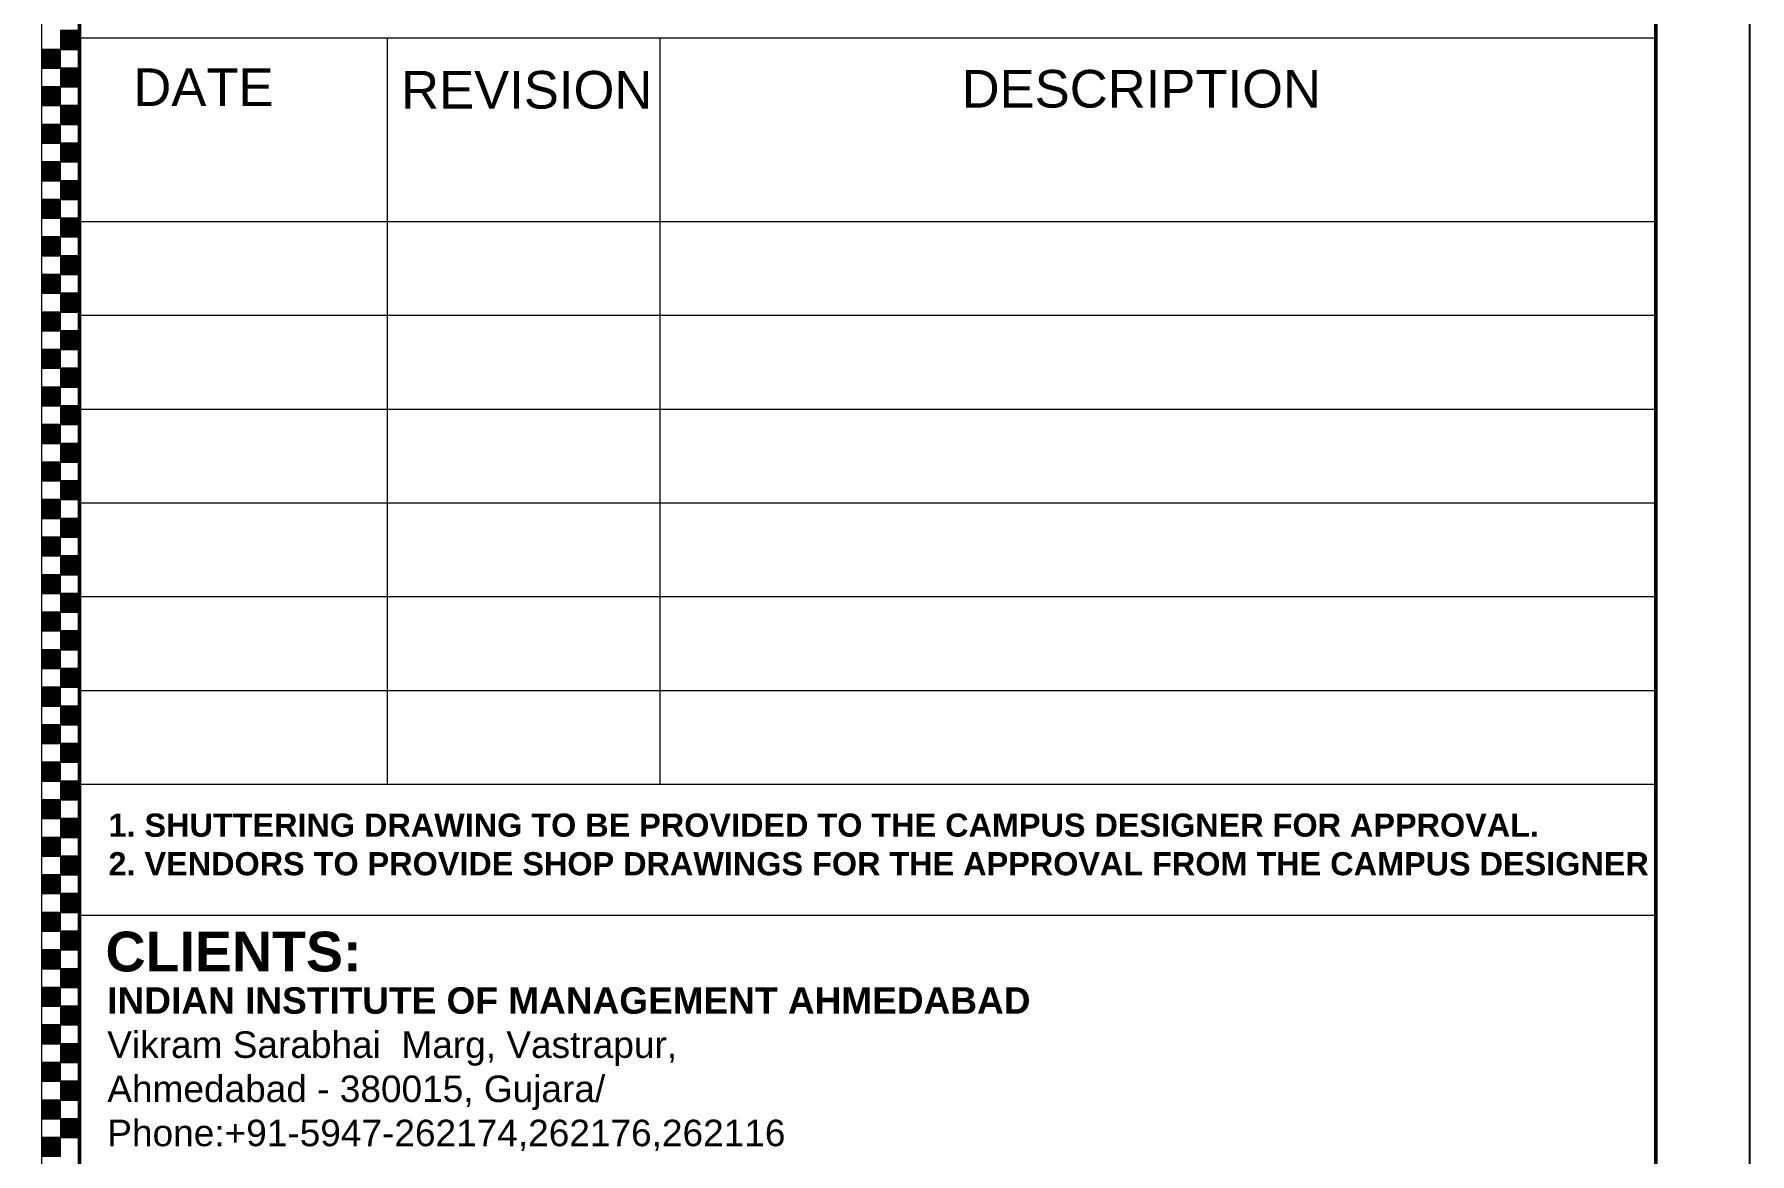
# Model space of a CAD drawing. Extents: x -200722 to 834823, y -494970 to 88783.
# Drawn here: x 327616 to 340413, y 5876 to 14229 of the extents above; entities that cross this region are included whole.
import ezdxf

# ---------------------------------------------------------------- set-up
doc = ezdxf.new("R2010")
doc.units = 0
doc.header["$LTSCALE"] = 100
doc.header["$MEASUREMENT"] = 0
doc.layers.get('0').update_dxf_attribs({"linetype": 'CONTINUOUS'})
doc.layers.add('9_TITLE TEXT', color=7, linetype='CONTINUOUS', lineweight=20)
doc.styles.add('SANSSERIF', font='SAS_____.pfb', dxfattribs={"height": 325})
doc.styles.add('TITLES', font='arial.ttf')

# ---------------------------------------------------------------- blocks, each defined once
blk = doc.blocks.new('TITLE CHAIN')
at = {"layer": '9_TITLE TEXT'}
h = blk.add_hatch(color=256, dxfattribs=at)
h.dxf.hatch_style = 1
h.paths.add_polyline_path([(1, -356.625), (2, -356.625), (2, -355.625), (1, -355.625)])
h = blk.add_hatch(color=256, dxfattribs=at)
h.dxf.hatch_style = 1
h.paths.add_polyline_path([(0, -357.625), (1, -357.625), (1, -356.625), (0, -356.625)])
h = blk.add_hatch(color=256, dxfattribs=at)
h.dxf.hatch_style = 1
h.paths.add_polyline_path([(1, -358.625), (2, -358.625), (2, -357.625), (1, -357.625)])
h = blk.add_hatch(color=256, dxfattribs=at)
h.dxf.hatch_style = 1
h.paths.add_polyline_path([(0, -359.625), (1, -359.625), (1, -358.625), (0, -358.625)])
h = blk.add_hatch(color=256, dxfattribs=at)
h.dxf.hatch_style = 1
h.paths.add_polyline_path([(1, -360.625), (2, -360.625), (2, -359.625), (1, -359.625)])
h = blk.add_hatch(color=256, dxfattribs=at)
h.dxf.hatch_style = 1
h.paths.add_polyline_path([(0, -361.625), (1, -361.625), (1, -360.625), (0, -360.625)])
h = blk.add_hatch(color=256, dxfattribs=at)
h.dxf.hatch_style = 1
h.paths.add_polyline_path([(1, -362.625), (2, -362.625), (2, -361.625), (1, -361.625)])
h = blk.add_hatch(color=256, dxfattribs=at)
h.dxf.hatch_style = 1
h.paths.add_polyline_path([(0, -363.625), (1, -363.625), (1, -362.625), (0, -362.625)])
h = blk.add_hatch(color=256, dxfattribs=at)
h.dxf.hatch_style = 1
h.paths.add_polyline_path([(1, -364.625), (2, -364.625), (2, -363.625), (1, -363.625)])
h = blk.add_hatch(color=256, dxfattribs=at)
h.dxf.hatch_style = 1
h.paths.add_polyline_path([(0, -365.625), (1, -365.625), (1, -364.625), (0, -364.625)])
h = blk.add_hatch(color=256, dxfattribs=at)
h.dxf.hatch_style = 1
h.paths.add_polyline_path([(1, -366.625), (2, -366.625), (2, -365.625), (1, -365.625)])
h = blk.add_hatch(color=256, dxfattribs=at)
h.dxf.hatch_style = 1
h.paths.add_polyline_path([(0, -367.625), (1, -367.625), (1, -366.625), (0, -366.625)])
h = blk.add_hatch(color=256, dxfattribs=at)
h.dxf.hatch_style = 1
h.paths.add_polyline_path([(1, -368.625), (2, -368.625), (2, -367.625), (1, -367.625)])
h = blk.add_hatch(color=256, dxfattribs=at)
h.dxf.hatch_style = 1
h.paths.add_polyline_path([(0, -369.625), (1, -369.625), (1, -368.625), (0, -368.625)])
h = blk.add_hatch(color=256, dxfattribs=at)
h.dxf.hatch_style = 1
h.paths.add_polyline_path([(1, -370.625), (2, -370.625), (2, -369.625), (1, -369.625)])
h = blk.add_hatch(color=256, dxfattribs=at)
h.dxf.hatch_style = 1
h.paths.add_polyline_path([(0, -371.625), (1, -371.625), (1, -370.625), (0, -370.625)])
h = blk.add_hatch(color=256, dxfattribs=at)
h.dxf.hatch_style = 1
h.paths.add_polyline_path([(1, -372.625), (2, -372.625), (2, -371.625), (1, -371.625)])
h = blk.add_hatch(color=256, dxfattribs=at)
h.dxf.hatch_style = 1
h.paths.add_polyline_path([(0, -373.625), (1, -373.625), (1, -372.625), (0, -372.625)])
h = blk.add_hatch(color=256, dxfattribs=at)
h.dxf.hatch_style = 1
h.paths.add_polyline_path([(1, -374.625), (2, -374.625), (2, -373.625), (1, -373.625)])
h = blk.add_hatch(color=256, dxfattribs=at)
h.dxf.hatch_style = 1
h.paths.add_polyline_path([(0, -375.625), (1, -375.625), (1, -374.625), (0, -374.625)])
h = blk.add_hatch(color=256, dxfattribs=at)
h.dxf.hatch_style = 1
h.paths.add_polyline_path([(1, -376.625), (2, -376.625), (2, -375.625), (1, -375.625)])
h = blk.add_hatch(color=256, dxfattribs=at)
h.dxf.hatch_style = 1
h.paths.add_polyline_path([(0, -377.625), (1, -377.625), (1, -376.625), (0, -376.625)])
h = blk.add_hatch(color=256, dxfattribs=at)
h.dxf.hatch_style = 1
h.paths.add_polyline_path([(1, -378.625), (2, -378.625), (2, -377.625), (1, -377.625)])
h = blk.add_hatch(color=256, dxfattribs=at)
h.dxf.hatch_style = 1
h.paths.add_polyline_path([(0, -379.625), (1, -379.625), (1, -378.625), (0, -378.625)])
h = blk.add_hatch(color=256, dxfattribs=at)
h.dxf.hatch_style = 1
h.paths.add_polyline_path([(1, -380.625), (2, -380.625), (2, -379.625), (1, -379.625)])
h = blk.add_hatch(color=256, dxfattribs=at)
h.dxf.hatch_style = 1
h.paths.add_polyline_path([(0, -381.625), (1, -381.625), (1, -380.625), (0, -380.625)])
h = blk.add_hatch(color=256, dxfattribs=at)
h.dxf.hatch_style = 1
h.paths.add_polyline_path([(1, -382.625), (2, -382.625), (2, -381.625), (1, -381.625)])
h = blk.add_hatch(color=256, dxfattribs=at)
h.dxf.hatch_style = 1
h.paths.add_polyline_path([(0, -383.625), (1, -383.625), (1, -382.625), (0, -382.625)])
h = blk.add_hatch(color=256, dxfattribs=at)
h.dxf.hatch_style = 1
h.paths.add_polyline_path([(1, -384.625), (2, -384.625), (2, -383.625), (1, -383.625)])
h = blk.add_hatch(color=256, dxfattribs=at)
h.dxf.hatch_style = 1
h.paths.add_polyline_path([(0, -385.625), (1, -385.625), (1, -384.625), (0, -384.625)])
h = blk.add_hatch(color=256, dxfattribs=at)
h.dxf.hatch_style = 1
h.paths.add_polyline_path([(1, -386.625), (2, -386.625), (2, -385.625), (1, -385.625)])
h = blk.add_hatch(color=256, dxfattribs=at)
h.dxf.hatch_style = 1
h.paths.add_polyline_path([(0, -387.625), (1, -387.625), (1, -386.625), (0, -386.625)])
h = blk.add_hatch(color=256, dxfattribs=at)
h.dxf.hatch_style = 1
h.paths.add_polyline_path([(1, -388.625), (2, -388.625), (2, -387.625), (1, -387.625)])
h = blk.add_hatch(color=256, dxfattribs=at)
h.dxf.hatch_style = 1
h.paths.add_polyline_path([(0, -389.625), (1, -389.625), (1, -388.625), (0, -388.625)])
h = blk.add_hatch(color=256, dxfattribs=at)
h.dxf.hatch_style = 1
h.paths.add_polyline_path([(1, -390.625), (2, -390.625), (2, -389.625), (1, -389.625)])
h = blk.add_hatch(color=256, dxfattribs=at)
h.dxf.hatch_style = 1
h.paths.add_polyline_path([(0, -391.625), (1, -391.625), (1, -390.625), (0, -390.625)])
h = blk.add_hatch(color=256, dxfattribs=at)
h.dxf.hatch_style = 1
h.paths.add_polyline_path([(1, -392.625), (2, -392.625), (2, -391.625), (1, -391.625)])
h = blk.add_hatch(color=256, dxfattribs=at)
h.dxf.hatch_style = 1
h.paths.add_polyline_path([(0, -393.625), (1, -393.625), (1, -392.625), (0, -392.625)])
h = blk.add_hatch(color=256, dxfattribs=at)
h.dxf.hatch_style = 1
h.paths.add_polyline_path([(1, -394.625), (2, -394.625), (2, -393.625), (1, -393.625)])
h = blk.add_hatch(color=256, dxfattribs=at)
h.dxf.hatch_style = 1
h.paths.add_polyline_path([(0, -395.625), (1, -395.625), (1, -394.625), (0, -394.625)])
h = blk.add_hatch(color=256, dxfattribs=at)
h.dxf.hatch_style = 1
h.paths.add_polyline_path([(1, -396.625), (2, -396.625), (2, -395.625), (1, -395.625)])
h = blk.add_hatch(color=256, dxfattribs=at)
h.dxf.hatch_style = 1
h.paths.add_polyline_path([(0, -397.625), (1, -397.625), (1, -396.625), (0, -396.625)])
h = blk.add_hatch(color=256, dxfattribs=at)
h.dxf.hatch_style = 1
h.paths.add_polyline_path([(1, -398.625), (2, -398.625), (2, -397.625), (1, -397.625)])
h = blk.add_hatch(color=256, dxfattribs=at)
h.dxf.hatch_style = 1
h.paths.add_polyline_path([(0, -399.625), (1, -399.625), (1, -398.625), (0, -398.625)])
h = blk.add_hatch(color=256, dxfattribs=at)
h.dxf.hatch_style = 1
h.paths.add_polyline_path([(1, -400.625), (2, -400.625), (2, -399.625), (1, -399.625)])
h = blk.add_hatch(color=256, dxfattribs=at)
h.dxf.hatch_style = 1
h.paths.add_polyline_path([(0, -401.625), (1, -401.625), (1, -400.625), (0, -400.625)])
h = blk.add_hatch(color=256, dxfattribs=at)
h.dxf.hatch_style = 1
h.paths.add_polyline_path([(1, -402.625), (2, -402.625), (2, -401.625), (1, -401.625)])
h = blk.add_hatch(color=256, dxfattribs=at)
h.dxf.hatch_style = 1
h.paths.add_polyline_path([(0, -403.625), (1, -403.625), (1, -402.625), (0, -402.625)])
h = blk.add_hatch(color=256, dxfattribs=at)
h.dxf.hatch_style = 1
h.paths.add_polyline_path([(1, -404.625), (2, -404.625), (2, -403.625), (1, -403.625)])
h = blk.add_hatch(color=256, dxfattribs=at)
h.dxf.hatch_style = 1
h.paths.add_polyline_path([(0, -405.625), (1, -405.625), (1, -404.625), (0, -404.625)])
h = blk.add_hatch(color=256, dxfattribs=at)
h.dxf.hatch_style = 1
h.paths.add_polyline_path([(1, -406.625), (2, -406.625), (2, -405.625), (1, -405.625)])
h = blk.add_hatch(color=256, dxfattribs=at)
h.dxf.hatch_style = 1
h.paths.add_polyline_path([(0, -407.625), (1, -407.625), (1, -406.625), (0, -406.625)])
h = blk.add_hatch(color=256, dxfattribs=at)
h.dxf.hatch_style = 1
h.paths.add_polyline_path([(1, -408.625), (2, -408.625), (2, -407.625), (1, -407.625)])
h = blk.add_hatch(color=256, dxfattribs=at)
h.dxf.hatch_style = 1
h.paths.add_polyline_path([(0, -409.625), (1, -409.625), (1, -408.625), (0, -408.625)])
h = blk.add_hatch(color=256, dxfattribs=at)
h.dxf.hatch_style = 1
h.paths.add_polyline_path([(1, -410.625), (2, -410.625), (2, -409.625), (1, -409.625)])
h = blk.add_hatch(color=256, dxfattribs=at)
h.dxf.hatch_style = 1
h.paths.add_polyline_path([(0, -411.625), (1, -411.625), (1, -410.625), (0, -410.625)])
h = blk.add_hatch(color=256, dxfattribs=at)
h.dxf.hatch_style = 1
h.paths.add_polyline_path([(1, -412.625), (2, -412.625), (2, -411.625), (1, -411.625)])
h = blk.add_hatch(color=256, dxfattribs=at)
h.dxf.hatch_style = 1
h.paths.add_polyline_path([(0, -413.625), (1, -413.625), (1, -412.625), (0, -412.625)])
h = blk.add_hatch(color=256, dxfattribs=at)
h.dxf.hatch_style = 1
h.paths.add_polyline_path([(1, -414.625), (2, -414.625), (2, -413.625), (1, -413.625)])
h = blk.add_hatch(color=256, dxfattribs=at)
h.dxf.hatch_style = 1
h.paths.add_polyline_path([(0, -415.625), (1, -415.625), (1, -414.625), (0, -414.625)])
for p, q in [((0, -584), (0, 0)), ((2, -584), (2, 0))]:
    blk.add_line(p, q, dxfattribs=at)
for points in [[(1, -356.625), (2, -356.625), (2, -355.625), (1, -355.625)], [(0, -357.625), (1, -357.625), (1, -356.625), (0, -356.625)], [(1, -358.625), (2, -358.625), (2, -357.625), (1, -357.625)], [(0, -359.625), (1, -359.625), (1, -358.625), (0, -358.625)], [(1, -360.625), (2, -360.625), (2, -359.625), (1, -359.625)], [(0, -361.625), (1, -361.625), (1, -360.625), (0, -360.625)], [(1, -362.625), (2, -362.625), (2, -361.625), (1, -361.625)], [(0, -363.625), (1, -363.625), (1, -362.625), (0, -362.625)], [(1, -364.625), (2, -364.625), (2, -363.625), (1, -363.625)], [(0, -365.625), (1, -365.625), (1, -364.625), (0, -364.625)], [(1, -366.625), (2, -366.625), (2, -365.625), (1, -365.625)], [(0, -367.625), (1, -367.625), (1, -366.625), (0, -366.625)], [(1, -368.625), (2, -368.625), (2, -367.625), (1, -367.625)], [(0, -369.625), (1, -369.625), (1, -368.625), (0, -368.625)], [(1, -370.625), (2, -370.625), (2, -369.625), (1, -369.625)], [(0, -371.625), (1, -371.625), (1, -370.625), (0, -370.625)], [(1, -372.625), (2, -372.625), (2, -371.625), (1, -371.625)], [(0, -373.625), (1, -373.625), (1, -372.625), (0, -372.625)], [(1, -374.625), (2, -374.625), (2, -373.625), (1, -373.625)], [(0, -375.625), (1, -375.625), (1, -374.625), (0, -374.625)], [(1, -376.625), (2, -376.625), (2, -375.625), (1, -375.625)], [(0, -377.625), (1, -377.625), (1, -376.625), (0, -376.625)], [(1, -378.625), (2, -378.625), (2, -377.625), (1, -377.625)], [(0, -379.625), (1, -379.625), (1, -378.625), (0, -378.625)], [(1, -380.625), (2, -380.625), (2, -379.625), (1, -379.625)], [(0, -381.625), (1, -381.625), (1, -380.625), (0, -380.625)], [(1, -382.625), (2, -382.625), (2, -381.625), (1, -381.625)], [(0, -383.625), (1, -383.625), (1, -382.625), (0, -382.625)], [(1, -384.625), (2, -384.625), (2, -383.625), (1, -383.625)], [(0, -385.625), (1, -385.625), (1, -384.625), (0, -384.625)], [(1, -386.625), (2, -386.625), (2, -385.625), (1, -385.625)], [(0, -387.625), (1, -387.625), (1, -386.625), (0, -386.625)], [(1, -388.625), (2, -388.625), (2, -387.625), (1, -387.625)], [(0, -389.625), (1, -389.625), (1, -388.625), (0, -388.625)], [(1, -390.625), (2, -390.625), (2, -389.625), (1, -389.625)], [(0, -391.625), (1, -391.625), (1, -390.625), (0, -390.625)], [(1, -392.625), (2, -392.625), (2, -391.625), (1, -391.625)], [(0, -393.625), (1, -393.625), (1, -392.625), (0, -392.625)], [(1, -394.625), (2, -394.625), (2, -393.625), (1, -393.625)], [(0, -395.625), (1, -395.625), (1, -394.625), (0, -394.625)], [(1, -396.625), (2, -396.625), (2, -395.625), (1, -395.625)], [(0, -397.625), (1, -397.625), (1, -396.625), (0, -396.625)], [(1, -398.625), (2, -398.625), (2, -397.625), (1, -397.625)], [(0, -399.625), (1, -399.625), (1, -398.625), (0, -398.625)], [(1, -400.625), (2, -400.625), (2, -399.625), (1, -399.625)], [(0, -401.625), (1, -401.625), (1, -400.625), (0, -400.625)], [(1, -402.625), (2, -402.625), (2, -401.625), (1, -401.625)], [(0, -403.625), (1, -403.625), (1, -402.625), (0, -402.625)], [(1, -404.625), (2, -404.625), (2, -403.625), (1, -403.625)], [(0, -405.625), (1, -405.625), (1, -404.625), (0, -404.625)], [(1, -406.625), (2, -406.625), (2, -405.625), (1, -405.625)], [(0, -407.625), (1, -407.625), (1, -406.625), (0, -406.625)], [(1, -408.625), (2, -408.625), (2, -407.625), (1, -407.625)], [(0, -409.625), (1, -409.625), (1, -408.625), (0, -408.625)], [(1, -410.625), (2, -410.625), (2, -409.625), (1, -409.625)], [(0, -411.625), (1, -411.625), (1, -410.625), (0, -410.625)], [(1, -412.625), (2, -412.625), (2, -411.625), (1, -411.625)], [(0, -413.625), (1, -413.625), (1, -412.625), (0, -412.625)], [(1, -414.625), (2, -414.625), (2, -413.625), (1, -413.625)], [(0, -415.625), (1, -415.625), (1, -414.625), (0, -414.625)]]:
    blk.add_lwpolyline(points, close=True, dxfattribs=at)

msp = doc.modelspace()

# ---------------------------------------------------------------- linework, layer by layer
at = {"color": 18, "ltscale": 0.4, "true_color": 0x000000}
msp.add_line((327952.7, -1283), (327952.7, 9277.6), dxfattribs=at)
msp.add_lwpolyline([(222672.7, 64744.5), (222672.7, -18415.5), (340412.7, -18415.5), (340412.7, 64744.5)], close=True, dxfattribs=at)
at = {"color": 18, "true_color": 0x000000}
msp.add_lwpolyline([(223372.7, -17715.5), (339712.7, -17715.5), (339712.7, 64044.5), (223372.7, 64044.5)], close=True, dxfattribs=at)
at = {"layer": '9_TITLE TEXT', "color": 18, "true_color": 0x000000}
for p, q in [((327672.7, -16823), (327672.7, 64044.5)), ((330248.2, 14201.9), (330248.2, 8633.2)), ((332283.2, 14201.9), (332283.2, 8633.2)), ((339712.7, 7653.2), (327952.7, 7653.2))]:
    msp.add_line(p, q, dxfattribs=at)
at = {"layer": '9_TITLE TEXT', "color": 18, "lineweight": 50, "true_color": 0x000000}
msp.add_lwpolyline([(339712.7, -17715.5), (327952.7, -17715.5), (327952.7, 64044.4), (339712.7, 64044.5)], close=True, dxfattribs=at)
at = {"layer": '9_TITLE TEXT', "color": 18, "true_color": 0x000000}
for points in [[(339712.7, 64044.5), (339712.7, -17715.5)], [(327952.7, 14201.9), (339712.9, 14201.9)], [(327952.7, 12833.2), (339712.9, 12833.2)], [(327952.7, 12133.2), (339712.9, 12133.2)], [(327952.7, 11433.2), (339712.9, 11433.2)], [(327952.4, 10733.2), (339712.7, 10733.2)], [(327952.7, 10033.2), (339712.9, 10033.2)], [(327952.7, 9333.2), (339712.9, 9333.2)], [(327952.7, 8633.2), (339712.9, 8633.2)]]:
    msp.add_lwpolyline(points, dxfattribs=at)

# ---------------------------------------------------------------- block references
at = {"color": 18, "true_color": 0x000000, "xscale": 140, "yscale": 140, "zscale": 140}
msp.add_blockref('TITLE CHAIN', (327672.7, 64044.5), dxfattribs=at)

# ---------------------------------------------------------------- texts
at = {"layer": '9_TITLE TEXT', "color": 18, "linetype": 'ByBlock', "true_color": 0x000000, "attachment_point": 1, "style": 'TITLES'}
for s, insert, char_height, width in [('DATE', (328354.8, 13975.1), 280.8, 3999.514), ('REVISION', (330352.5, 13956), 280.8, 3999.514), ('DESCRIPTION', (334533.8, 13963.5), 280.805, 3999.514), ('{\\fArial|b1|i0|c0|p34;1. SHUTTERING DRAWING TO BE PROVIDED TO THE CAMPUS DESIGNER FOR APPROVAL.\\P2. VENDORS TO PROVIDE SHOP DRAWINGS FOR THE APPROVAL FROM THE CAMPUS DESIGNER}', (328169.6, 8414.9), 172.958, 11687.838)]:
    msp.add_mtext(s, dxfattribs=dict(at, insert=insert, char_height=char_height, width=width))
at = {"layer": '9_TITLE TEXT', "color": 18, "lineweight": 25, "true_color": 0x000000, "insert": (328147.4, 7533.1), "char_height": 296.499, "width": 9944.275, "attachment_point": 1, "style": 'TITLES'}
msp.add_mtext('{\\fArial|b1|i0|c0|p34;CLIENTS:}', dxfattribs=at)
at = {"layer": '9_TITLE TEXT', "color": 18, "true_color": 0x000000, "insert": (328160.6, 7118.5), "char_height": 197.666, "width": 12106.474, "attachment_point": 1, "style": 'SANSSERIF'}
msp.add_mtext('\\pxsm1;{\\fArial|b1|i0|c0|p34;INDIAN INSTITUTE OF MANAGEMENT AHMEDABAD\\fArial|b0|i0|c0|p34;\\PVikram Sarabhai  Marg, Vastrapur, \\PAhmedabad - 380015, Gujara/\\PPhone:+91-5947-262174,262176,262116}', dxfattribs=at)

doc.saveas('drawing.dxf')
